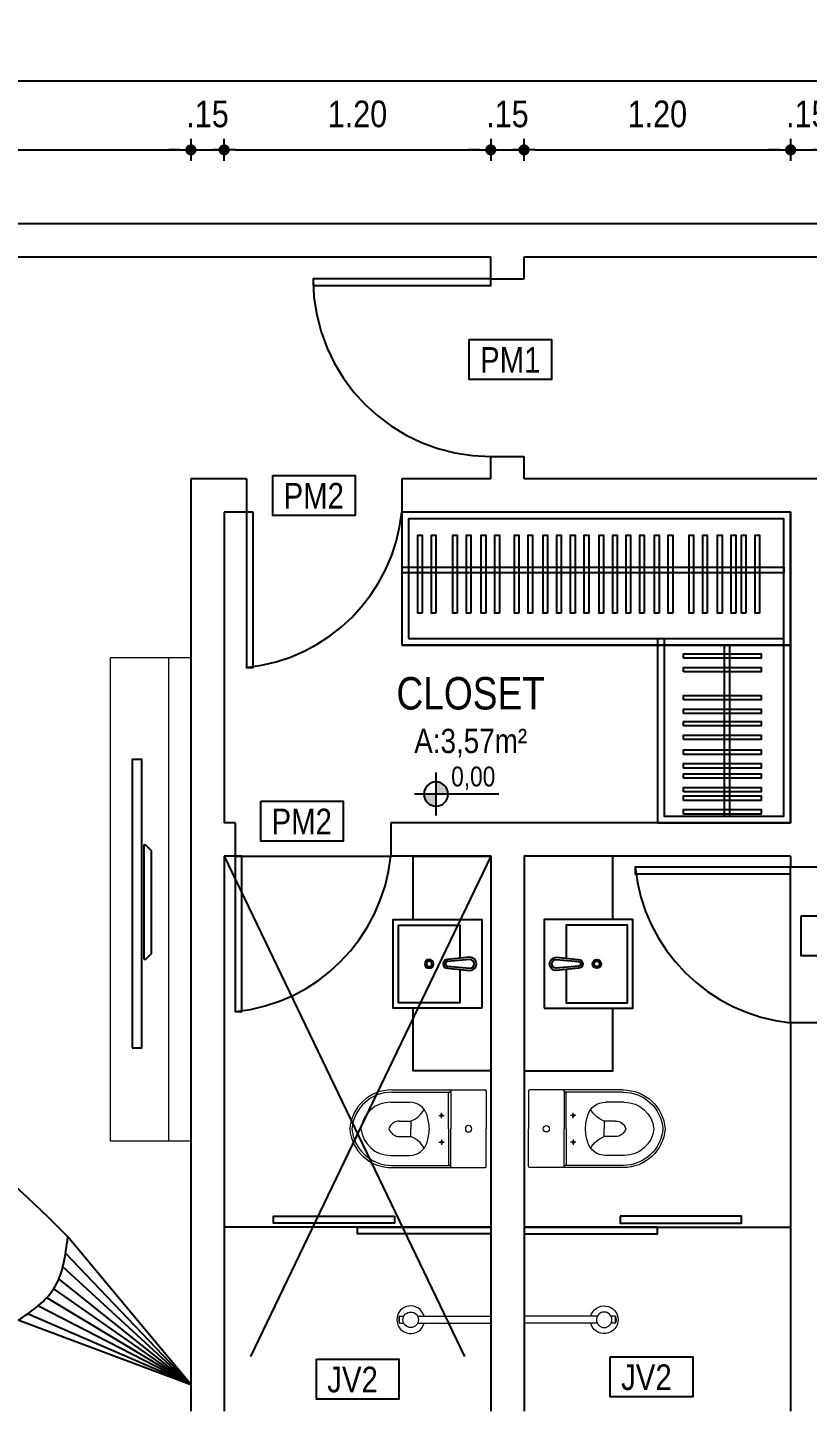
# Model space of a CAD drawing. Header units: millimetres. Extents: x 3955 to 10567, y -112 to 1797.
# Drawn here: x 5266.48 to 5269.99, y 913.96 to 920.19 of the extents above; entities that cross this region are included whole.
import ezdxf
from ezdxf.enums import TextEntityAlignment as Align

# ---------------------------------------------------------------- set-up
doc = ezdxf.new("R2010")
doc.units = ezdxf.units.MM
doc.header["$LTSCALE"] = 20
doc.linetypes.add('HIDDEN2', pattern=[0.1875, 0.125, -0.0625])
for name, color, linetype in [('003', 3, 'Continuous'), ('AME_FRZ', 7, 'Continuous'), ('AR-MOB', 252, 'Continuous'), ('COTA', 7, 'Continuous'), ('DIVERSOS', 1, 'Continuous'), ('E-txt-g', 3, 'Continuous'), ('LAYER1', 2, 'Continuous'), ('LAYER7', 4, 'Continuous'), ('MOB', 251, 'Continuous'), ('PAREDE', 5, 'Continuous')]:
    doc.layers.add(name, color=color, linetype=linetype)
doc.layers.add('E-Lay-9', color=9, linetype='Continuous', lineweight=9)
doc.layers.add('E-Txt-W', color=7, linetype='Continuous', lineweight=20)
doc.styles.add('F2', font='ARIALN.TTF')
doc.styles.add('REG60', font='romans.shx', dxfattribs={"width": 0.8, "height": 0.15})
doc.styles.add('REG80', font='romans.shx', dxfattribs={"width": 0.8, "height": 0.2})
doc.dimstyles.new('ARQUITETURA', dxfattribs={"dimtxt": 0.11, "dimasz": 0.05, "dimexe": 0.1, "dimexo": 0, "dimgap": 0.1, "dimtad": 1, "dimzin": 5, "dimdsep": 46, "dimtxsty": 'F2', "dimblk": 'COTA', "dimcen": 0, "dimse1": 1, "dimse2": 1, "dimadec": 0, "dimazin": 0, "dimtfac": 2, "dimtix": 1, "dimtmove": 2, "dimatfit": 3, "dimldrblk": 'COTA', "dimfxl": 1, "dimtolj": 1, "dimtzin": 5, "dimarcsym": 0})

# ---------------------------------------------------------------- blocks, each defined once
blk = doc.blocks.new('COTA')
at = {"layer": 'COTA'}
for p, q in [((-1, 0), (1, 0)), ((0, 1), (0, -1))]:
    blk.add_line(p, q, dxfattribs=at)
at = {"layer": 'COTA', "const_width": 0.5}
blk.add_lwpolyline([(-0.25, 0, 1), (0.25, 0, 1)], format="xyb", close=True, dxfattribs=at)
blk = doc.blocks.new('*D506')
at = {"color": 0, "lineweight": -2}
blk.add_line((5264.2658, 919.6414), (5267.1658, 919.6414), dxfattribs=at)
at = {"color": 0, "lineweight": -2, "xscale": 0.05, "yscale": 0.05, "zscale": 0.05, "rotation": 180}
blk.add_blockref('COTA', (5264.2158, 919.6414), dxfattribs=at)
at = {"color": 0, "lineweight": -2, "xscale": 0.05, "yscale": 0.05, "zscale": 0.05}
blk.add_blockref('COTA', (5267.2158, 919.6414), dxfattribs=at)
at = {"color": 0, "insert": (5265.7158, 919.8027), "char_height": 0.12, "attachment_point": 5, "style": 'F2'}
blk.add_mtext('\\A1;3.00', dxfattribs=at)
blk = doc.blocks.new('*D507')
at = {"color": 0, "lineweight": -2}
for p, q in [((5267.1658, 919.6414), (5267.1158, 919.6414)), ((5267.2158, 919.6414), (5267.3658, 919.6414)), ((5267.4158, 919.6414), (5267.4658, 919.6414))]:
    blk.add_line(p, q, dxfattribs=at)
at = {"color": 0, "lineweight": -2, "xscale": 0.05, "yscale": 0.05, "zscale": 0.05}
blk.add_blockref('COTA', (5267.2158, 919.6414), dxfattribs=at)
at = {"color": 0, "lineweight": -2, "xscale": 0.05, "yscale": 0.05, "zscale": 0.05, "rotation": 180}
blk.add_blockref('COTA', (5267.3658, 919.6414), dxfattribs=at)
at = {"color": 0, "insert": (5267.2908, 919.8027), "char_height": 0.12, "attachment_point": 5, "style": 'F2'}
blk.add_mtext('\\A1;.15', dxfattribs=at)
blk = doc.blocks.new('*D508')
at = {"color": 0, "lineweight": -2}
blk.add_line((5267.4158, 919.6414), (5268.5158, 919.6414), dxfattribs=at)
at = {"color": 0, "lineweight": -2, "xscale": 0.05, "yscale": 0.05, "zscale": 0.05, "rotation": 180}
blk.add_blockref('COTA', (5267.3658, 919.6414), dxfattribs=at)
at = {"color": 0, "lineweight": -2, "xscale": 0.05, "yscale": 0.05, "zscale": 0.05}
blk.add_blockref('COTA', (5268.5658, 919.6414), dxfattribs=at)
at = {"color": 0, "insert": (5267.9658, 919.8027), "char_height": 0.12, "attachment_point": 5, "style": 'F2'}
blk.add_mtext('\\A1;1.20', dxfattribs=at)
blk = doc.blocks.new('*D509')
at = {"color": 0, "lineweight": -2}
for p, q in [((5268.5158, 919.6414), (5268.4658, 919.6414)), ((5268.5658, 919.6414), (5268.7158, 919.6414)), ((5268.7658, 919.6414), (5268.8158, 919.6414))]:
    blk.add_line(p, q, dxfattribs=at)
at = {"color": 0, "lineweight": -2, "xscale": 0.05, "yscale": 0.05, "zscale": 0.05}
blk.add_blockref('COTA', (5268.5658, 919.6414), dxfattribs=at)
at = {"color": 0, "lineweight": -2, "xscale": 0.05, "yscale": 0.05, "zscale": 0.05, "rotation": 180}
blk.add_blockref('COTA', (5268.7158, 919.6414), dxfattribs=at)
at = {"color": 0, "insert": (5268.6408, 919.8027), "char_height": 0.12, "attachment_point": 5, "style": 'F2'}
blk.add_mtext('\\A1;.15', dxfattribs=at)
blk = doc.blocks.new('*D510')
at = {"color": 0, "lineweight": -2}
blk.add_line((5268.7658, 919.6414), (5269.8658, 919.6414), dxfattribs=at)
at = {"color": 0, "lineweight": -2, "xscale": 0.05, "yscale": 0.05, "zscale": 0.05, "rotation": 180}
blk.add_blockref('COTA', (5268.7158, 919.6414), dxfattribs=at)
at = {"color": 0, "lineweight": -2, "xscale": 0.05, "yscale": 0.05, "zscale": 0.05}
blk.add_blockref('COTA', (5269.9158, 919.6414), dxfattribs=at)
at = {"color": 0, "insert": (5269.3158, 919.8027), "char_height": 0.12, "attachment_point": 5, "style": 'F2'}
blk.add_mtext('\\A1;1.20', dxfattribs=at)
blk = doc.blocks.new('*D511')
at = {"color": 0, "lineweight": -2}
for p, q in [((5269.8658, 919.6414), (5269.8158, 919.6414)), ((5269.9158, 919.6414), (5270.0658, 919.6414)), ((5270.1158, 919.6414), (5270.1658, 919.6414))]:
    blk.add_line(p, q, dxfattribs=at)
at = {"color": 0, "lineweight": -2, "xscale": 0.05, "yscale": 0.05, "zscale": 0.05}
blk.add_blockref('COTA', (5269.9158, 919.6414), dxfattribs=at)
at = {"color": 0, "lineweight": -2, "xscale": 0.05, "yscale": 0.05, "zscale": 0.05, "rotation": 180}
blk.add_blockref('COTA', (5270.0658, 919.6414), dxfattribs=at)
at = {"color": 0, "insert": (5269.9908, 919.8027), "char_height": 0.12, "attachment_point": 5, "style": 'F2'}
blk.add_mtext('\\A1;.15', dxfattribs=at)
blk = doc.blocks.new('*D519')
at = {"color": 0, "lineweight": -2}
blk.add_line((5261.1158, 919.9518), (5286.0158, 919.9518), dxfattribs=at)
at = {"color": 0, "lineweight": -2, "xscale": 0.05, "yscale": 0.05, "zscale": 0.05, "rotation": 180}
blk.add_blockref('COTA', (5261.0658, 919.9518), dxfattribs=at)
at = {"color": 0, "lineweight": -2, "xscale": 0.05, "yscale": 0.05, "zscale": 0.05}
blk.add_blockref('COTA', (5286.0658, 919.9518), dxfattribs=at)
at = {"color": 0, "insert": (5273.5658, 920.1131), "char_height": 0.12, "attachment_point": 5, "style": 'F2'}
blk.add_mtext('\\A1;25.00', dxfattribs=at)
blk = doc.blocks.new('*D525')
at = {"color": 0, "lineweight": -2}
blk.add_line((5264.2658, 911.9554), (5267.1658, 911.9554), dxfattribs=at)
at = {"color": 0, "lineweight": -2, "xscale": 0.05, "yscale": 0.05, "zscale": 0.05, "rotation": 180}
blk.add_blockref('COTA', (5264.2158, 911.9554), dxfattribs=at)
at = {"color": 0, "lineweight": -2, "xscale": 0.05, "yscale": 0.05, "zscale": 0.05}
blk.add_blockref('COTA', (5267.2158, 911.9554), dxfattribs=at)
at = {"color": 0, "insert": (5265.7158, 912.1116), "char_height": 0.11, "attachment_point": 5, "style": 'F2'}
blk.add_mtext('\\A1;3.00', dxfattribs=at)
blk = doc.blocks.new('*D529')
at = {"color": 0, "lineweight": -2}
blk.add_line((5268.7658, 911.9554), (5269.8658, 911.9554), dxfattribs=at)
at = {"color": 0, "lineweight": -2, "xscale": 0.05, "yscale": 0.05, "zscale": 0.05, "rotation": 180}
blk.add_blockref('COTA', (5268.7158, 911.9554), dxfattribs=at)
at = {"color": 0, "lineweight": -2, "xscale": 0.05, "yscale": 0.05, "zscale": 0.05}
blk.add_blockref('COTA', (5269.9158, 911.9554), dxfattribs=at)
at = {"color": 0, "insert": (5269.3158, 912.1116), "char_height": 0.11, "attachment_point": 5, "style": 'F2'}
blk.add_mtext('\\A1;1.20', dxfattribs=at)
blk = doc.blocks.new('*D538')
at = {"color": 0, "lineweight": -2}
for p, q in [((5272.3611, 914.0102), (5272.3611, 914.0602)), ((5272.3611, 913.9602), (5272.3611, 913.8102)), ((5272.3611, 913.7602), (5272.3611, 913.7102))]:
    blk.add_line(p, q, dxfattribs=at)
at = {"color": 0, "lineweight": -2, "xscale": 0.05, "yscale": 0.05, "zscale": 0.05}
for p, rotation in [((5272.3611, 913.9602), 270), ((5272.3611, 913.8102), 90)]:
    blk.add_blockref('COTA', p, dxfattribs=dict(at, rotation=rotation))
at = {"color": 0, "insert": (5272.1999, 913.8852), "char_height": 0.12, "attachment_point": 5, "rotation": 90, "style": 'F2'}
blk.add_mtext('\\A1;.15', dxfattribs=at)
blk = doc.blocks.new('REDE-flat-1')
at = {"color": 8, "linetype": 'HIDDEN2'}
for p, q in [((-0.0001, 0), (-0.7053, 0.0617)), ((-0.0001, 0), (-0.6878, 0.0141)), ((-0.0001, 0), (-0.6736, -0.0312)), ((-0.0001, 0), (-0.6631, -0.0753)), ((-0.0001, 0), (-0.6566, -0.1194)), ((-0.0001, 0), (-0.6532, -0.1645)), ((-0.0001, 0), (-0.6521, -0.2114)), ((-3.1043, -0.3468), (-2.4195, -0.081)), ((-3.1043, -0.3468), (-2.4421, -0.1395)), ((-3.1043, -0.3468), (-2.4584, -0.1911)), ((-3.1043, -0.3468), (-2.4674, -0.2376)), ((-3.1043, -0.3468), (-2.4686, -0.2811)), ((-3.1043, -0.3468), (-2.4617, -0.3236)), ((-3.1043, -0.3468), (-2.4477, -0.367)), ((-3.1043, -0.3468), (-2.4279, -0.413))]:
    blk.add_line(p, q, dxfattribs=at)
blk.add_lwpolyline([(-2.41, -0.4503), (-3.1043, -0.3468), (-2.4195, -0.081)], dxfattribs=at)
for centre, radius, start, end in [((-1.0734, -4.5387), 4.6565, 85.673, 106.8028), ((-2.0192, 4.1473), 4.6142, 265.142, 287.2335)]:
    blk.add_arc(centre, radius, start, end, dxfattribs=at)
blk.add_open_spline([(-0.6522, -0.2597), (-0.6518, -0.1998), (-0.6511, -0.0744), (-0.6974, 0.0422), (-0.7215, 0.1031), (-0.7217, 0.1035), (-0.7219, 0.104), (-0.7221, 0.1045)], degree=3, knots=[0, 0, 0, 0, 0.1780514, 0.3725016, 0.3725016, 0.3725016, 0.3740121, 0.3740121, 0.3740121, 0.3740121], dxfattribs=at)
for points in [[(-0.7215, 0.1031), (-0.7217, 0.1035), (-0.7219, 0.104), (-0.7221, 0.1045)], [(-0.7221, 0.1045), (-0.4814, 0.0697), (-0.2407, 0.0348), (0, 0)], [(0, 0), (-0.2174, -0.0866), (-0.4348, -0.1731), (-0.6522, -0.2597)]]:
    blk.add_open_spline(points, degree=3, dxfattribs=at)
blk.add_spline([(-2.41, -0.4503), (-2.4687, -0.28), (-2.4195, -0.081)], degree=3, dxfattribs=at)
blk = doc.blocks.new('TXT-AMB75')
at = {"layer": 'E-txt-g', "style": 'REG80', "width": 0.8, "flags": 8}
blk.add_attdef('TXT', text='', height=0.2, dxfattribs=at).set_placement((0.0055, 0.2964), align=Align.CENTER)
at = {"layer": 'E-Txt-W', "style": 'REG60', "width": 0.8, "flags": 8}
blk.add_attdef('TXT', text='', height=0.15, dxfattribs=at).set_placement((0.0055, 0.0271), align=Align.CENTER)
blk = doc.blocks.new('NIVEL')
at = {"layer": 'DIVERSOS'}
h = blk.add_hatch(color=7, dxfattribs=at)
h.paths.add_polyline_path([(0, 0.137, 0.414214), (-0.137, 0), (0, 0)])
h.paths.add_polyline_path([(0, 0), (0, -0.137, 0.414214), (0.137, 0)])
at = {"layer": 'DIVERSOS', "color": 7}
for p, q in [((0, 0.242), (0, -0.242)), ((0.709, 0), (-0.242, 0))]:
    blk.add_line(p, q, dxfattribs=at)
blk.add_circle((0, 0), 0.137, dxfattribs=at)
blk = doc.blocks.new('vaso-s')
at = {"color": 8}
for start, end in [(0, 180), (180, 0)]:
    blk.add_arc((0.08, 0), 0.0143, start, end, dxfattribs=at)
at = {"layer": 'E-Lay-9', "color": 8}
for p, q in [((0, 0.17), (0, 0)), ((0.4256, 0.175), (0.005, 0.175)), ((0.16, 0.17), (0.16, 0.17)), ((0.16, 0.17), (0.16, 0)), ((0.4256, 0.165), (0.165, 0.165)), ((0.17, 0), (0.17, 0.16)), ((0.2013, 0.0479), (0.2013, 0.0722)), ((0.4306, 0.12), (0.3459, 0.12)), ((0.2134, 0.06), (0.1891, 0.06)), ((0.3406, 0.035), (0.3406, 0)), ((0.3906, 0.035), (0.3406, 0.035)), ((0, -0.17), (0, 0)), ((0.16, -0.17), (0.16, 0)), ((0.17, 0), (0.17, -0.1601)), ((0.2134, -0.06), (0.1891, -0.06)), ((0.2013, -0.0479), (0.2013, -0.0722)), ((0.3406, -0.035), (0.3406, 0)), ((0.3906, -0.035), (0.3406, -0.035)), ((0.4306, -0.12), (0.3459, -0.12)), ((0.4256, -0.175), (0.005, -0.175)), ((0.16, -0.17), (0.16, -0.17)), ((0.4256, -0.165), (0.165, -0.165))]:
    blk.add_line(p, q, dxfattribs=at)
for centre in [(0.2013, 0.06), (0.2013, -0.06)]:
    blk.add_circle(centre, 0.005, dxfattribs=at)
for centre, radius, start, end in [((0.005, 0.17), 0.005, 90, 180), ((0.155, 0.17), 0.005, 0, 90), ((0.165, 0.17), 0.00495, 180, 270), ((0.165, 0.16), 0.00495, 0, 90), ((0.4256, -0.015), 0.19, 4.52806, 90), ((0.4256, -0.015), 0.18, 4.78019, 90), ((0.3459, 0.0375), 0.0825, 90, 163.03545), ((0.3754, 0.1358), 0.1066, 206.93947, 250.96472), ((0.4306, -0.015), 0.135, 6.37937, 90), ((0.518, -0.015), 0.2624, 163.03545, 176.7233), ((0.3906, -0.015), 0.05, 17.4576, 90), ((0.518, 0.015), 0.2624, 183.2767, 196.96455), ((0.3459, -0.0375), 0.0825, 196.96455, 270), ((0.3754, -0.1358), 0.1066, 109.03528, 153.06053), ((0.3906, 0.015), 0.05, 270, 342.5424), ((0.4256, 0.015), 0.19, 270, 355.47194), ((0.4256, 0.015), 0.18, 270, 355.21981), ((0.4306, 0.015), 0.135, 270, 353.62063), ((0.005, -0.17), 0.005, 180, 270), ((0.155, -0.17), 0.005, 270, 0), ((0.165, -0.17), 0.00495, 90, 180), ((0.165, -0.1601), 0.00495, 270, 0)]:
    blk.add_arc(centre, radius, start, end, dxfattribs=at)
blk = doc.blocks.new('Chuveiro')
at = {"layer": 'E-Lay-9', "color": 8}
for p, q in [((-0.0311, 0.0156), (-0.3604, 0.0156)), ((0.0509, 0.0156), (0.0311, 0.0156)), ((0.0509, 0.0156), (0.0509, -0.0156)), ((-0.0311, -0.0156), (-0.3604, -0.0156)), ((0.0509, -0.0156), (0.0311, -0.0156))]:
    blk.add_line(p, q, dxfattribs=at)
blk.add_circle((0, 0), 0.0348, dxfattribs=at)
for centre, radius, start, end in [((0, 0), 0.0624, 194.4775, 165.5225), ((0.0093, 0), 0.0444, 339.42663, 20.57337)]:
    blk.add_arc(centre, radius, start, end, dxfattribs=at)
blk = doc.blocks.new('CUBA QUADRADA-flat-4-flat-1')
at = {"layer": 'MOB'}
blk.add_lwpolyline([(0, -0.2), (0.4, -0.2), (0.4, 0.2), (0, 0.2)], close=True, dxfattribs=at)
blk.add_lwpolyline([(0.1, -0.0255), (0.1, -0.175), (0.375, -0.175), (0.375, 0.175), (0.1, 0.175), (0.1, 0.0255)], dxfattribs=at)
for points in [[(0.155, -0.02), (0.055, -0.03, -1), (0.055, 0.03), (0.155, 0.02, -1)], [(0.155, -0.01), (0.055, -0.02, -1), (0.055, 0.02), (0.155, 0.01, -1)]]:
    blk.add_lwpolyline(points, format="xyb", close=True, dxfattribs=at)
for radius in [0.02, 0.0125]:
    blk.add_circle((0.2375, 0), radius, dxfattribs=at)

msp = doc.modelspace()

# ---------------------------------------------------------------- linework, layer by layer
at = {"color": 8, "linetype": 'HIDDEN2'}
for p, q in [((5267.3658, 916.4602), (5268.5658, 913.9602)), ((5268.5658, 916.4602), (5267.3658, 913.9602))]:
    msp.add_line(p, q, dxfattribs=at)
at = {"color": 8}
for p, q in [((5267.4158, 916.4602), (5268.1158, 916.4602)), ((5269.9158, 915.7102), (5269.9158, 916.3802)), ((5268.5658, 914.7902), (5267.3658, 914.7902)), ((5268.7158, 914.7902), (5269.9158, 914.7902))]:
    msp.add_line(p, q, dxfattribs=at)
at = {"color": 7}
for points in [[(5268.5658, 919.0602), (5267.7658, 919.0602), (5267.7658, 919.0302), (5268.5658, 919.0302)], [(5267.4958, 918.0102), (5267.4658, 918.0102), (5267.4658, 917.3102), (5267.4958, 917.3102)], [(5267.4458, 916.4602), (5267.4158, 916.4602), (5267.4158, 915.7602), (5267.4458, 915.7602)], [(5269.9158, 916.3802), (5269.9158, 916.4102), (5269.2158, 916.4102), (5269.2158, 916.3802)], [(5268.1325, 914.8393), (5268.1325, 914.8069), (5267.5872, 914.8069), (5267.5872, 914.8393)], [(5269.149, 914.8393), (5269.149, 914.8069), (5269.6943, 914.8069), (5269.6943, 914.8393)], [(5268.5658, 914.7902), (5268.5658, 914.7595), (5267.9658, 914.7595), (5267.9658, 914.7902)], [(5268.7158, 914.7902), (5268.7158, 914.7595), (5269.3158, 914.7595), (5269.3158, 914.7902)]]:
    msp.add_lwpolyline(points, close=True, dxfattribs=at)
at = {"color": 6}
for points in [[(5268.4691, 918.7874), (5268.8398, 918.7874), (5268.8398, 918.6072), (5268.4691, 918.6072)], [(5267.5845, 918.1755), (5267.9552, 918.1755), (5267.9552, 917.9952), (5267.5845, 917.9952)], [(5267.5304, 916.7082), (5267.9011, 916.7082), (5267.9011, 916.5279), (5267.5304, 916.5279)], [(5269.9632, 916.192), (5270.3339, 916.192), (5270.3339, 916.0117), (5269.9632, 916.0117)], [(5267.7811, 914.1951), (5268.1519, 914.1951), (5268.1519, 914.0149), (5267.7811, 914.0149)], [(5269.104, 914.2056), (5269.4747, 914.2056), (5269.4747, 914.0253), (5269.104, 914.0253)]]:
    msp.add_lwpolyline(points, close=True, dxfattribs=at)
at = {"color": 8}
for points in [[(5268.1658, 917.4102), (5269.9158, 917.4102), (5269.9158, 918.0102), (5268.1658, 918.0102)], [(5268.1958, 917.4402), (5269.8858, 917.4402), (5269.8858, 917.9802), (5268.1958, 917.9802)]]:
    msp.add_lwpolyline(points, close=True, dxfattribs=at)
for points in [[(5269.3158, 917.4402), (5269.3158, 916.6102), (5269.9158, 916.6102), (5269.9158, 918.0102), (5269.3158, 918.0102), (5269.2895, 918.0102)], [(5269.3458, 917.4402), (5269.3458, 916.6402), (5269.8858, 916.6402), (5269.8858, 917.9802), (5269.3458, 917.9802)], [(5269.8858, 917.7628), (5269.8858, 917.7378)], [(5268.2158, 916.1754), (5268.2158, 916.4602), (5268.5658, 916.4602), (5268.5658, 915.493), (5268.2158, 915.493), (5268.2158, 915.7754)], [(5269.1158, 916.1754), (5269.1158, 916.4602), (5268.7158, 916.4602), (5268.7158, 915.493), (5269.1158, 915.493), (5269.1158, 915.7754)]]:
    msp.add_lwpolyline(points, dxfattribs=at)
at = {"color": 8, "linetype": 'HIDDEN2'}
for centre, radius, start, end in [((5268.5658, 919.0602), 0.8, 180, 270), ((5267.385, 918.0909), 0.7849, 275.90618, 354.09382), ((5267.335, 916.5409), 0.7849, 275.90618, 354.09382), ((5269.9965, 916.4909), 0.7849, 185.90618, 264.09382)]:
    msp.add_arc(centre, radius, start, end, dxfattribs=at)
at = {"layer": '003', "color": 8, "ltscale": 0.5}
for p, q in [((5268.1658, 917.7628), (5269.8858, 917.7628)), ((5268.1658, 917.7378), (5269.8858, 917.7378)), ((5269.6158, 917.4102), (5269.6158, 916.6402)), ((5269.6408, 917.4102), (5269.6408, 916.6402))]:
    msp.add_line(p, q, dxfattribs=at)
for points in [[(5268.2569, 917.5556), (5268.2369, 917.5556), (5268.2369, 917.9056), (5268.2569, 917.9056)], [(5268.3184, 917.5556), (5268.2984, 917.5556), (5268.2984, 917.9056), (5268.3184, 917.9056)], [(5268.4144, 917.5556), (5268.3944, 917.5556), (5268.3944, 917.9056), (5268.4144, 917.9056)], [(5268.476, 917.5556), (5268.456, 917.5556), (5268.456, 917.9056), (5268.476, 917.9056)], [(5268.543, 917.5556), (5268.523, 917.5556), (5268.523, 917.9056), (5268.543, 917.9056)], [(5268.6046, 917.5556), (5268.5846, 917.5556), (5268.5846, 917.9056), (5268.6046, 917.9056)], [(5268.6927, 917.5556), (5268.6727, 917.5556), (5268.6727, 917.9056), (5268.6927, 917.9056)], [(5268.7543, 917.5556), (5268.7343, 917.5556), (5268.7343, 917.9056), (5268.7543, 917.9056)], [(5268.8213, 917.5556), (5268.8013, 917.5556), (5268.8013, 917.9056), (5268.8213, 917.9056)], [(5268.8829, 917.5556), (5268.8629, 917.5556), (5268.8629, 917.9056), (5268.8829, 917.9056)], [(5268.9451, 917.5556), (5268.9251, 917.5556), (5268.9251, 917.9056), (5268.9451, 917.9056)], [(5269.0066, 917.5556), (5268.9866, 917.5556), (5268.9866, 917.9056), (5269.0066, 917.9056)], [(5269.0737, 917.5556), (5269.0537, 917.5556), (5269.0537, 917.9056), (5269.0737, 917.9056)], [(5269.1352, 917.5556), (5269.1152, 917.5556), (5269.1152, 917.9056), (5269.1352, 917.9056)], [(5269.1948, 917.5556), (5269.1748, 917.5556), (5269.1748, 917.9056), (5269.1948, 917.9056)], [(5269.2564, 917.5556), (5269.2364, 917.5556), (5269.2364, 917.9056), (5269.2564, 917.9056)], [(5269.3234, 917.5556), (5269.3034, 917.5556), (5269.3034, 917.9056), (5269.3234, 917.9056)], [(5269.385, 917.5556), (5269.365, 917.5556), (5269.365, 917.9056), (5269.385, 917.9056)], [(5269.4784, 917.5556), (5269.4584, 917.5556), (5269.4584, 917.9056), (5269.4784, 917.9056)], [(5269.5399, 917.5556), (5269.5199, 917.5556), (5269.5199, 917.9056), (5269.5399, 917.9056)], [(5269.607, 917.5556), (5269.587, 917.5556), (5269.587, 917.9056), (5269.607, 917.9056)], [(5269.6685, 917.5556), (5269.6485, 917.5556), (5269.6485, 917.9056), (5269.6685, 917.9056)], [(5269.7145, 917.5556), (5269.6945, 917.5556), (5269.6945, 917.9056), (5269.7145, 917.9056)], [(5269.776, 917.5556), (5269.756, 917.5556), (5269.756, 917.9056), (5269.776, 917.9056)], [(5269.4335, 917.3517), (5269.4335, 917.3717), (5269.7835, 917.3717), (5269.7835, 917.3517)], [(5269.4335, 917.2901), (5269.4335, 917.3101), (5269.7835, 917.3101), (5269.7835, 917.2901)], [(5269.4335, 917.1647), (5269.4335, 917.1847), (5269.7835, 917.1847), (5269.7835, 917.1647)], [(5269.4335, 917.1031), (5269.4335, 917.1231), (5269.7835, 917.1231), (5269.7835, 917.1031)], [(5269.4335, 917.0476), (5269.4335, 917.0676), (5269.7835, 917.0676), (5269.7835, 917.0476)], [(5269.4335, 916.986), (5269.4335, 917.006), (5269.7835, 917.006), (5269.7835, 916.986)], [(5269.4335, 916.9189), (5269.4335, 916.9389), (5269.7835, 916.9389), (5269.7835, 916.9189)], [(5269.4335, 916.8574), (5269.4335, 916.8774), (5269.7835, 916.8774), (5269.7835, 916.8574)], [(5269.4335, 916.8115), (5269.4335, 916.8315), (5269.7835, 916.8315), (5269.7835, 916.8115)], [(5269.4335, 916.7499), (5269.4335, 916.7699), (5269.7835, 916.7699), (5269.7835, 916.7499)], [(5269.4335, 916.7119), (5269.4335, 916.7319), (5269.7835, 916.7319), (5269.7835, 916.7119)], [(5269.4335, 916.6503), (5269.4335, 916.6703), (5269.7835, 916.6703), (5269.7835, 916.6503)]]:
    msp.add_lwpolyline(points, close=True, dxfattribs=at)
at = {"layer": 'AME_FRZ', "color": 8, "linetype": 'Continuous'}
for p in [(5268.1658, 918.0102), (5269.9158, 917.4102)]:
    msp.add_line(p, (5268.1658, 917.4102), dxfattribs=at)
at = {"layer": 'AR-MOB'}
for points in [[(5266.9522, 915.5975), (5266.9949, 915.5975), (5266.9949, 916.8955), (5266.9522, 916.8955)], [(5267.0047, 915.9967), (5267.0132, 915.9967), (5267.0389, 916.0223), (5267.0389, 916.484), (5267.0132, 916.5097), (5267.0047, 916.5097)]]:
    msp.add_lwpolyline(points, close=True, dxfattribs=at)
at = {"layer": 'E-Lay-9', "color": 8}
for p, q in [((5266.8544, 915.1773), (5266.8544, 917.353)), ((5267.2158, 917.353), (5266.8544, 917.353)), ((5267.1158, 915.1773), (5267.1158, 917.353)), ((5267.2158, 915.1773), (5266.8544, 915.1773))]:
    msp.add_line(p, q, dxfattribs=at)
at = {"layer": 'PAREDE', "color": 5, "linetype": 'Continuous'}
for p, q in [((5261.0658, 919.3102), (5286.0658, 919.3102)), ((5264.2158, 919.1602), (5268.5658, 919.1602)), ((5264.2158, 919.1602), (5268.5658, 919.1602)), ((5268.5658, 919.0602), (5268.5658, 919.1602)), ((5268.7158, 919.1602), (5278.8158, 919.1602)), ((5268.7158, 919.1602), (5278.8158, 919.1602)), ((5268.7158, 919.0602), (5268.7158, 919.1602)), ((5268.5658, 919.0602), (5268.7158, 919.0602)), ((5268.5658, 919.0602), (5268.7158, 919.0602)), ((5268.5658, 918.1602), (5268.5658, 918.2602)), ((5268.5658, 918.2602), (5268.7158, 918.2602)), ((5268.7158, 918.1602), (5268.7158, 918.2602)), ((5267.3658, 918.1602), (5267.2158, 918.1602)), ((5267.2158, 918.1602), (5267.2158, 913.9602)), ((5267.4658, 918.1602), (5267.3658, 918.1602)), ((5267.4658, 918.1602), (5267.4658, 918.0102)), ((5267.4658, 918.1602), (5267.4658, 918.0102)), ((5267.4658, 918.1602), (5267.4658, 918.0102)), ((5268.5658, 918.1602), (5268.1658, 918.1602)), ((5268.1658, 918.1602), (5268.1658, 918.0102)), ((5268.1658, 918.1602), (5268.1658, 918.0102)), ((5268.1658, 918.1602), (5268.1658, 918.0102)), ((5272.7158, 918.1602), (5268.7158, 918.1602)), ((5272.7158, 918.1602), (5268.7158, 918.1602)), ((5272.7158, 918.1602), (5268.7158, 918.1602)), ((5272.7158, 918.1602), (5268.7158, 918.1602)), ((5269.9158, 918.1602), (5268.7158, 918.1602)), ((5270.1658, 918.1602), (5269.9158, 918.1602)), ((5270.1658, 918.1602), (5269.9158, 918.1602)), ((5270.1658, 918.1602), (5269.9158, 918.1602)), ((5270.1658, 918.1602), (5269.9158, 918.1602)), ((5267.3658, 918.0102), (5267.3658, 916.6102)), ((5267.4658, 918.0102), (5267.3658, 918.0102)), ((5269.9158, 918.0102), (5268.1658, 918.0102)), ((5269.9158, 918.0102), (5269.9158, 917.8823)), ((5269.9158, 918.0102), (5269.9158, 916.6102)), ((5267.4158, 916.6102), (5267.3658, 916.6102)), ((5267.4158, 916.6102), (5267.4158, 916.4602)), ((5267.4158, 916.6102), (5267.4158, 916.4602)), ((5267.4158, 916.6102), (5267.4158, 916.4602)), ((5268.5658, 916.6102), (5268.1158, 916.6102)), ((5268.1158, 916.6102), (5268.1158, 916.4602)), ((5268.1158, 916.6102), (5268.1158, 916.4602)), ((5269.9158, 916.6102), (5268.5658, 916.6102)), ((5267.3658, 916.4602), (5267.3658, 913.9602)), ((5267.4158, 916.4602), (5267.3658, 916.4602)), ((5267.3658, 916.4602), (5267.3658, 915.3102)), ((5268.5658, 916.4602), (5268.1158, 916.4602)), ((5268.5658, 916.4602), (5268.5658, 913.9602)), ((5268.5658, 916.4602), (5268.5658, 913.9602)), ((5268.7158, 916.4602), (5268.7158, 913.9602)), ((5269.9158, 916.4602), (5268.7158, 916.4602)), ((5268.7158, 916.4602), (5268.7158, 915.3102)), ((5269.9158, 916.4602), (5269.9158, 916.4102)), ((5270.0658, 916.4102), (5269.9158, 916.4102)), ((5269.9158, 915.7102), (5269.9158, 913.9602)), ((5270.0658, 915.7102), (5269.9158, 915.7102))]:
    msp.add_line(p, q, dxfattribs=at)
at = {"layer": 'PAREDE', "linetype": 'Continuous'}
for p, q in [((5261.2158, 919.3102), (5285.9158, 919.3102)), ((5267.3658, 916.4602), (5267.3658, 916.1102))]:
    msp.add_line(p, q, dxfattribs=at)
at = {"layer": 'PAREDE', "color": 8, "linetype": 'Continuous'}
for p, q in [((5269.8858, 917.7628), (5269.8858, 917.7378)), ((5269.3158, 917.4402), (5269.3158, 916.6102))]:
    msp.add_line(p, q, dxfattribs=at)

# ---------------------------------------------------------------- block references
ref = msp.add_blockref('TXT-AMB75', (5268.4714, 916.905), dxfattribs=dict(xscale=0.7290000000000001, yscale=0.7290000000000001, zscale=0.7290000000000001))
ref.add_attrib('TXT', 'CLOSET', dxfattribs={"layer": 'E-txt-g', "color": 2, "height": 0.1458, "style": 'F2'}).set_placement((5268.4753, 917.1211), align=Align.CENTER)
ref.add_attrib('TXT', 'A:3,57m²', dxfattribs={"layer": 'E-Txt-W', "height": 0.10935, "style": 'F2'}).set_placement((5268.4753, 916.9248), align=Align.CENTER)
at = {"layer": 'AR-MOB', "xscale": -1.178118083095771, "yscale": 1.178118083095771, "zscale": 1.178118083095771, "rotation": 331.0081730759467}
msp.add_blockref('REDE-flat-1', (5264.2148, 916.211), dxfattribs=at)
at = {"layer": 'AR-MOB', "xscale": -1}
msp.add_blockref('CUBA QUADRADA-flat-4-flat-1', (5268.5258, 915.9754), dxfattribs=at)
at = {"layer": 'AR-MOB'}
msp.add_blockref('CUBA QUADRADA-flat-4-flat-1', (5268.8058, 915.9754), dxfattribs=at)
at = {"layer": 'E-Lay-9', "color": 7, "rotation": 180}
for name, p in [('vaso-s', (5268.5458, 915.2326)), ('Chuveiro', (5268.2053, 914.3725))]:
    msp.add_blockref(name, p, dxfattribs=at)
at = {"layer": 'E-Lay-9', "color": 7, "xscale": -1, "rotation": 180}
for name, p in [('vaso-s', (5268.7358, 915.2326)), ('Chuveiro', (5269.0762, 914.3725))]:
    msp.add_blockref(name, p, dxfattribs=at)
at = {"layer": 'LAYER7', "color": 7, "linetype": 'Continuous', "xscale": -0.3985866620477118, "yscale": 0.3985866620477118, "zscale": 0.3985866620477118, "rotation": 180}
msp.add_blockref('NIVEL', (5268.3196, 916.7402), dxfattribs=at)

# ---------------------------------------------------------------- texts
at = {"layer": 'LAYER1', "color": 6, "linetype": 'Continuous', "style": 'F2'}
for s, p in [('PM1', (5268.5177, 918.7534)), ('PM2', (5267.6331, 918.1415)), ('PM2', (5267.579, 916.6742)), ('JV2', (5267.8298, 914.1611)), ('JV2', (5269.1526, 914.1716))]:
    msp.add_text(s, height=0.11539, dxfattribs=at).set_placement(p, align=Align.TOP_LEFT)
at = {"layer": 'LAYER1', "color": 7, "linetype": 'Continuous', "style": 'F2'}
msp.add_text('0,00', height=0.08906, dxfattribs=at).set_placement((5268.3876, 916.8638), align=Align.TOP_LEFT)

# ---------------------------------------------------------------- dimensions: what is measured, and where the dimension line sits
at = {"color": 4}
for base, p1, p2, override, picture, middle in [((5286.0658, 919.9518), (5261.0658, 919.3102), (5286.0658, 919.3102), {"dimtxt": 0.12, "dimfxl": 0.1, "dimfxlon": 1}, '*D519', (5273.5658, 920.1131)), ((5267.2158, 919.6414), (5264.2158, 919.1602), (5267.2158, 918.1602), {"dimtxt": 0.12, "dimfxl": 0.1, "dimfxlon": 1}, '*D506', (5265.7158, 919.8027)), ((5267.3658, 919.6414), (5267.2158, 918.1602), (5267.3658, 918.1602), {"dimtxt": 0.12, "dimfxl": 0.1, "dimfxlon": 1}, '*D507', (5267.2908, 919.8027)), ((5268.5658, 919.6414), (5267.3658, 918.1602), (5268.5658, 919.1602), {"dimtxt": 0.12, "dimfxl": 0.1, "dimfxlon": 1}, '*D508', (5267.9658, 919.8027)), ((5268.7158, 919.6414), (5268.5658, 919.1602), (5268.7158, 919.1602), {"dimtxt": 0.12, "dimfxl": 0.1, "dimfxlon": 1}, '*D509', (5268.6408, 919.8027)), ((5269.9158, 919.6414), (5268.7158, 919.1602), (5269.9158, 918.0102), {"dimtxt": 0.12, "dimfxl": 0.1, "dimfxlon": 1}, '*D510', (5269.3158, 919.8027)), ((5270.0658, 919.6414), (5269.9158, 918.0102), (5270.0658, 918.0102), {"dimtxt": 0.12, "dimfxl": 0.1, "dimfxlon": 1}, '*D511', (5269.9908, 919.8027)), ((5269.9158, 911.9554), (5268.7158, 913.8424), (5269.9158, 916.2924), {"dimfxl": 0.06, "dimfxlon": 1}, '*D529', (5269.3158, 912.1116)), ((5267.2158, 911.9554), (5264.2158, 915.6762), (5267.2158, 913.8424), {"dimfxl": 0.06, "dimfxlon": 1}, '*D525', (5265.7158, 912.1116))]:
    dim = msp.add_linear_dim(base=base, p1=p1, p2=p2, dimstyle='ARQUITETURA', override=override, dxfattribs=at)
    dim.commit()
    dim.dimension.update_dxf_attribs({"geometry": picture, "text_midpoint": middle})
dim = msp.add_linear_dim(base=(5272.3611, 913.8102), p1=(5272.5658, 913.9602), p2=(5264.9664, 913.8102), angle=270, dimstyle='ARQUITETURA', override={"dimtxt": 0.12, "dimfxl": 0.1, "dimfxlon": 1}, dxfattribs=at)
dim.commit()
dim.dimension.update_dxf_attribs({"geometry": '*D538', "text_midpoint": (5272.1999, 913.8852)})

doc.saveas('drawing.dxf')
